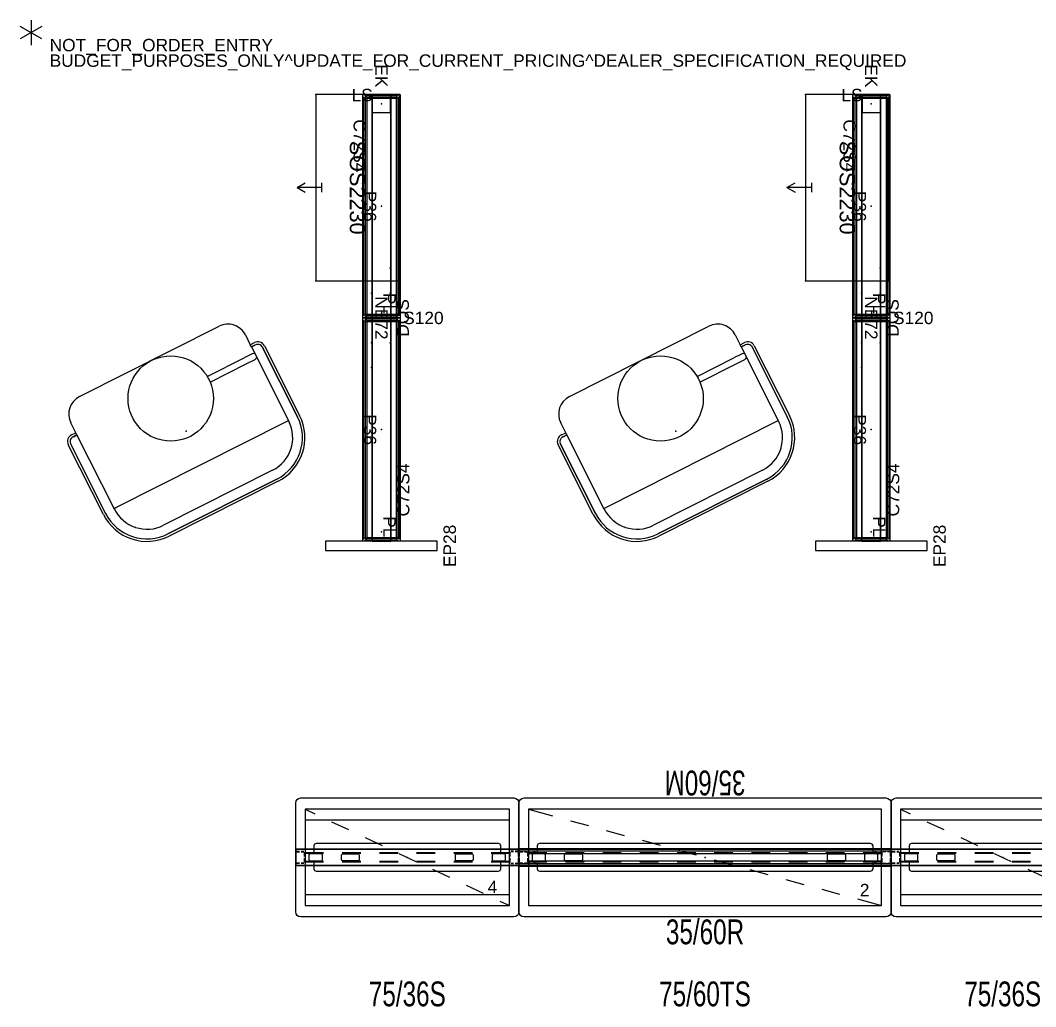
# Model space of a CAD drawing. Header units: inches. Extents: x 0 to 327, y 7 to 302.
# Drawn here: x 0 to 163.7, y 143.2 to 302.2 of the extents above; entities that cross this region are included whole.
import ezdxf
from ezdxf.enums import TextEntityAlignment as Align

# ---------------------------------------------------------------- set-up
doc = ezdxf.new("R2010")
doc.units = ezdxf.units.IN
doc.header["$MEASUREMENT"] = 0
for name, color, linetype in [('A-FURN-ATTRIBUTE-TX', 7, 'Continuous'), ('A-FURN-P-PHWALL', 3, 'Continuous'), ('A-FURN-P-PHWALL-HWP-T', 3, 'Continuous'), ('A-FURN-P-SEAT', 2, 'Continuous'), ('A-FURN-P-SEAT-PROD_NO-T', 2, 'Continuous'), ('A-FURN-P-STORAGE', 6, 'Continuous'), ('A-FURN-P-STORAGE-PROD_NO-T', 6, 'Continuous'), ('A-FURN-P-STORAGE-PROD_NO-TEXT', 6, 'Continuous'), ('A-FURN-P-TILE', 3, 'Continuous'), ('A-FURN-P-TILE-HWP-T', 3, 'Continuous'), ('AFUEL-2D', 5, 'Continuous'), ('AFUEL-2D-TX', 5, 'Continuous'), ('AFUFU-2D-PB', 5, 'Continuous'), ('AFUFU-2D-PB-AC', 2, 'Continuous'), ('AFUFU-2D-PB-AC-TX', 2, 'Continuous'), ('AFUFU-2D-PB-BK', 3, 'Continuous'), ('AFUFU-2D-PB-BK-TX', 3, 'Continuous'), ('AFUFU-2D-PB-CV', 3, 'Continuous'), ('AFUFU-2D-PB-CV-TX', 3, 'Continuous'), ('AFUFU-2D-PB-EP', 3, 'Continuous'), ('AFUFU-2D-PB-EP-TX', 3, 'Continuous'), ('AFUFU-2D-PB-TX', 5, 'Continuous'), ('AFUFU-2D-ST', 3, 'Continuous'), ('AFUFU-2D-ST-TX', 3, 'Continuous'), ('PROP-BONUS-COUNT', 7, 'Continuous'), ('PROP-BONUS-FINISH', 7, 'Continuous'), ('PROP-BONUS-PROD_NO', 7, 'Continuous')]:
    doc.layers.add(name, color=color, linetype=linetype)
doc.styles.get("Standard").update_dxf_attribs({"font": 'arial.ttf'})

# ---------------------------------------------------------------- blocks, each defined once
blk = doc.blocks.new('BBUBBLET')
at = {"layer": 'PROP-BONUS-COUNT'}
for p, q in [((0, 2), (0, -2)), ((1.7321, -1), (-1.7321, 1)), ((1.7321, 1), (-1.7321, -1))]:
    blk.add_line(p, q, dxfattribs=at)
blk.add_point((0, 0), dxfattribs=at)
at = {"layer": 'PROP-BONUS-FINISH'}
blk.add_attdef('FINISH', (3, -5.5), '', height=2, dxfattribs=at)
at = {"layer": 'PROP-BONUS-PROD_NO', "flags": 8}
blk.add_attdef('PROD_NO', (3, -3), '', height=2, dxfattribs=at)
blk = doc.blocks.new('P_HZ110-75602')
at = {"layer": 'A-FURN-P-PHWALL'}
for p, q in [((-30, 8.76), (-29.93, 9.1)), ((-30, -8.76), (-30, 8.76)), ((-29.93, 9.1), (-29.76, 9.34)), ((-29.76, 9.34), (-29.52, 9.5)), ((-29.52, 9.5), (-29.18, 9.58)), ((-29.18, 9.58), (29.18, 9.58)), ((29.18, 9.58), (29.49, 9.52)), ((29.49, 9.52), (29.76, 9.34)), ((29.76, 9.34), (29.95, 9.05)), ((29.95, 9.05), (30, 8.76)), ((30, 8.76), (30, -8.76)), ((-26.97, 2.12), (-27.09, 1.85)), ((-27.09, 1.85), (-27.09, 1.12)), ((-26.69, 2.24), (-26.97, 2.12)), ((26.69, 2.24), (-26.69, 2.24)), ((26.97, 2.12), (26.69, 2.24)), ((27.09, 1.85), (26.97, 2.12)), ((27.09, 1.12), (27.09, 1.85)), ((30, 1.35), (-30, 1.35)), ((30, 1.29), (-30, 1.29)), ((-30, 1.23), (-30, -1.23)), ((-30, 0.16), (-30, 0.83)), ((-29.92, 0.16), (-29.92, 0.81)), ((-29.83, 1), (-29.36, 1)), ((-29.82, 0.92), (-29.36, 0.92)), ((-29.09, 1), (-28.67, 1)), ((-29.09, 0.92), (-28.67, 0.92)), ((-28.58, 0.16), (-28.58, 0.82)), ((-25.5, 0.73), (-28.58, 0.73)), ((-28.58, 0.67), (-25.5, 0.67)), ((-28.5, 0.16), (-28.5, 0.83)), ((-27.8, 0.43), (-27.74, 0.57)), ((-27.8, -0.43), (-27.8, 0.43)), ((-27.74, 0.57), (-27.6, 0.63)), ((-27.6, 0.63), (-25.94, 0.63)), ((-27.09, 1.07), (-27.09, 0.73)), ((-25.94, 0.63), (-25.81, 0.57)), ((-25.81, 0.57), (-25.75, 0.43)), ((-25.75, 0.43), (-25.75, -0.43)), ((-22.63, 0.44), (-22.69, 0.3)), ((-22.69, 0.3), (-22.69, -0.3)), ((-22.49, 0.5), (-22.63, 0.44)), ((-19.5, 0.73), (-22.5, 0.73)), ((-22.5, 0.67), (-19.5, 0.67)), ((-19.88, 0.5), (-22.49, 0.5)), ((-19.74, 0.44), (-19.88, 0.5)), ((-19.69, 0.3), (-19.74, 0.44)), ((-19.69, -0.3), (-19.69, 0.3)), ((-13.5, 0.73), (-16.5, 0.73)), ((-16.5, 0.67), (-13.5, 0.67)), ((-7.5, 0.73), (-10.5, 0.73)), ((-10.5, 0.67), (-7.5, 0.67)), ((-1.5, 0.73), (-4.5, 0.73)), ((-4.5, 0.67), (-1.5, 0.67)), ((4.5, 0.73), (1.5, 0.73)), ((1.5, 0.67), (4.5, 0.67)), ((10.5, 0.73), (7.5, 0.73)), ((7.5, 0.67), (10.5, 0.67)), ((16.5, 0.73), (13.5, 0.73)), ((13.5, 0.67), (16.5, 0.67)), ((22.5, 0.73), (19.5, 0.73)), ((19.5, 0.67), (22.5, 0.67)), ((19.74, 0.44), (19.69, 0.3)), ((19.69, 0.3), (19.69, -0.3)), ((19.88, 0.5), (19.74, 0.44)), ((22.49, 0.5), (19.88, 0.5)), ((22.63, 0.44), (22.49, 0.5)), ((22.69, 0.3), (22.63, 0.44)), ((22.69, -0.3), (22.69, 0.3)), ((28.58, 0.73), (25.5, 0.73)), ((25.5, 0.67), (28.58, 0.67)), ((25.75, 0.43), (25.81, 0.57)), ((25.75, -0.43), (25.75, 0.43)), ((25.81, 0.57), (25.94, 0.63)), ((25.94, 0.63), (27.6, 0.63)), ((27.09, 0.73), (27.09, 1.07)), ((27.6, 0.63), (27.74, 0.57)), ((27.74, 0.57), (27.8, 0.43)), ((27.8, 0.43), (27.8, -0.43)), ((28.5, 0.16), (28.5, 0.83)), ((28.58, 0.16), (28.58, 0.82)), ((29.13, 1), (28.67, 1)), ((29.13, 0.92), (28.67, 0.92)), ((29.83, 1), (29.4, 1)), ((29.82, 0.92), (29.4, 0.92)), ((29.92, 0.16), (29.92, 0.81)), ((30, 0.16), (30, 1.23)), ((30, -0.83), (30, 0.83)), ((-30, -0.83), (-30, -0.12)), ((30, -1.29), (-30, -1.29)), ((30, -1.35), (-30, -1.35)), ((-29.92, -0.81), (-29.92, -0.12)), ((-29.36, -1), (-29.83, -1)), ((-29.36, -0.92), (-29.82, -0.92)), ((-28.67, -0.92), (-29.09, -0.92)), ((-28.67, -1), (-29.09, -1)), ((-28.58, -0.82), (-28.58, -0.12)), ((-25.5, -0.67), (-28.58, -0.67)), ((-28.58, -0.73), (-25.5, -0.73)), ((-28.5, -0.83), (-28.5, -0.12)), ((-27.74, -0.57), (-27.8, -0.43)), ((-27.6, -0.63), (-27.74, -0.57)), ((-25.94, -0.63), (-27.6, -0.63)), ((-27.09, -0.73), (-27.09, -1.07)), ((-27.09, -1.12), (-27.09, -1.85)), ((-25.81, -0.57), (-25.94, -0.63)), ((-25.75, -0.43), (-25.81, -0.57)), ((-22.69, -0.3), (-22.63, -0.44)), ((-22.63, -0.44), (-22.49, -0.5)), ((-19.5, -0.67), (-22.5, -0.67)), ((-22.5, -0.73), (-19.5, -0.73)), ((-22.49, -0.5), (-19.88, -0.5)), ((-19.88, -0.5), (-19.74, -0.44)), ((-19.74, -0.44), (-19.69, -0.3)), ((-13.5, -0.67), (-16.5, -0.67)), ((-16.5, -0.73), (-13.5, -0.73)), ((-7.5, -0.67), (-10.5, -0.67)), ((-10.5, -0.73), (-7.5, -0.73)), ((-1.5, -0.67), (-4.5, -0.67)), ((-4.5, -0.73), (-1.5, -0.73)), ((4.5, -0.67), (1.5, -0.67)), ((1.5, -0.73), (4.5, -0.73)), ((10.5, -0.67), (7.5, -0.67)), ((7.5, -0.73), (10.5, -0.73)), ((16.5, -0.67), (13.5, -0.67)), ((13.5, -0.73), (16.5, -0.73)), ((22.5, -0.67), (19.5, -0.67)), ((19.5, -0.73), (22.5, -0.73)), ((19.69, -0.3), (19.74, -0.44)), ((19.74, -0.44), (19.88, -0.5)), ((19.88, -0.5), (22.49, -0.5)), ((22.49, -0.5), (22.63, -0.44)), ((22.63, -0.44), (22.69, -0.3)), ((28.58, -0.67), (25.5, -0.67)), ((25.5, -0.73), (28.58, -0.73)), ((25.81, -0.57), (25.75, -0.43)), ((25.94, -0.63), (25.81, -0.57)), ((27.6, -0.63), (25.94, -0.63)), ((27.09, -1.07), (27.09, -0.73)), ((27.09, -1.85), (27.09, -1.12)), ((27.74, -0.57), (27.6, -0.63)), ((27.8, -0.43), (27.74, -0.57)), ((28.5, -0.83), (28.5, -0.12)), ((28.58, -0.82), (28.58, -0.12)), ((28.67, -0.92), (29.13, -0.92)), ((28.67, -1), (29.13, -1)), ((29.4, -0.92), (29.82, -0.92)), ((29.4, -1), (29.83, -1)), ((29.92, -0.81), (29.92, -0.12)), ((30, -1.23), (30, -0.12)), ((-27.09, -1.85), (-26.97, -2.12)), ((-26.97, -2.12), (-26.69, -2.24)), ((-26.69, -2.24), (26.69, -2.24)), ((26.69, -2.24), (26.97, -2.12)), ((26.97, -2.12), (27.09, -1.85)), ((-29.93, -9.1), (-30, -8.76)), ((-29.76, -9.34), (-29.93, -9.1)), ((-29.52, -9.5), (-29.76, -9.34)), ((-29.18, -9.58), (-29.52, -9.5)), ((29.18, -9.58), (-29.18, -9.58)), ((29.49, -9.52), (29.18, -9.58)), ((29.76, -9.34), (29.49, -9.52)), ((29.95, -9.05), (29.76, -9.34)), ((30, -8.76), (29.95, -9.05))]:
    blk.add_line(p, q, dxfattribs=at)
blk.add_point((0, 0), dxfattribs=at)
at = {"layer": 'A-FURN-P-PHWALL-HWP-T', "width": 0.7, "flags": 1}
blk.add_attdef('CAPPN', (0, 0), '', height=0.001, dxfattribs=at)
at = {"layer": 'A-FURN-P-PHWALL-HWP-T', "flags": 1}
for tag in ['CAPMG', 'CAPMC', 'CAPQT', 'CAPDH', 'CAPGC']:
    blk.add_attdef(tag, (0, 0), '', height=0.001, dxfattribs=at)
at = {"layer": 'A-FURN-P-PHWALL-HWP-T', "width": 0.7}
blk.add_attdef('CAPTG', text='', height=4, dxfattribs=at).set_placement((0, -24), align=Align.CENTER)
blk = doc.blocks.new('P_HZ120-75361')
at = {"layer": 'A-FURN-P-PHWALL'}
for p, q in [((-18, 8.76), (-17.93, 9.1)), ((-18, -8.76), (-18, 8.76)), ((-17.93, 9.1), (-17.76, 9.34)), ((-17.76, 9.34), (-17.52, 9.5)), ((-17.52, 9.5), (-17.18, 9.58)), ((-17.18, 9.58), (17.18, 9.58)), ((17.18, 9.58), (17.49, 9.52)), ((17.49, 9.52), (17.76, 9.34)), ((17.76, 9.34), (17.95, 9.05)), ((17.95, 9.05), (18, 8.76)), ((18, 8.76), (18, -8.76)), ((-14.97, 2.12), (-15.09, 1.85)), ((-15.09, 1.85), (-15.09, 1.12)), ((-14.69, 2.24), (-14.97, 2.12)), ((14.69, 2.24), (-14.69, 2.24)), ((14.97, 2.12), (14.69, 2.24)), ((15.09, 1.85), (14.97, 2.12)), ((15.09, 1.12), (15.09, 1.85)), ((18, 1.35), (-18, 1.35)), ((18, 1.29), (-18, 1.29)), ((-18, 1.23), (-18, -1.23)), ((-18, 0.16), (-18, 0.83)), ((-17.92, 0.16), (-17.92, 0.81)), ((-17.83, 1), (-17.36, 1)), ((-17.82, 0.92), (-17.36, 0.92)), ((-17.09, 1), (-16.67, 1)), ((-17.09, 0.92), (-16.67, 0.92)), ((-16.58, 0.16), (-16.58, 0.82)), ((-13.5, 0.73), (-16.58, 0.73)), ((-16.58, 0.67), (-13.5, 0.67)), ((-16.5, 0.16), (-16.5, 0.83)), ((-15.8, 0.43), (-15.74, 0.57)), ((-15.8, -0.43), (-15.8, 0.43)), ((-15.74, 0.57), (-15.6, 0.63)), ((-15.6, 0.63), (-13.94, 0.63)), ((-15.09, 1.07), (-15.09, 0.73)), ((-13.94, 0.63), (-13.81, 0.57)), ((-13.81, 0.57), (-13.75, 0.43)), ((-13.75, 0.43), (-13.75, -0.43)), ((-10.63, 0.44), (-10.69, 0.3)), ((-10.69, 0.3), (-10.69, -0.3)), ((-10.49, 0.5), (-10.63, 0.44)), ((-7.5, 0.73), (-10.5, 0.73)), ((-10.5, 0.67), (-7.5, 0.67)), ((-7.88, 0.5), (-10.49, 0.5)), ((-7.74, 0.44), (-7.88, 0.5)), ((-7.69, 0.3), (-7.74, 0.44)), ((-7.69, -0.3), (-7.69, 0.3)), ((-1.5, 0.73), (-4.5, 0.73)), ((-4.5, 0.67), (-1.5, 0.67)), ((4.5, 0.73), (1.5, 0.73)), ((1.5, 0.67), (4.5, 0.67)), ((10.5, 0.73), (7.5, 0.73)), ((7.5, 0.67), (10.5, 0.67)), ((7.74, 0.44), (7.69, 0.3)), ((7.69, 0.3), (7.69, -0.3)), ((7.88, 0.5), (7.74, 0.44)), ((10.49, 0.5), (7.88, 0.5)), ((10.63, 0.44), (10.49, 0.5)), ((10.69, 0.3), (10.63, 0.44)), ((10.69, -0.3), (10.69, 0.3)), ((16.58, 0.73), (13.5, 0.73)), ((13.5, 0.67), (16.58, 0.67)), ((13.75, 0.43), (13.81, 0.57)), ((13.75, -0.43), (13.75, 0.43)), ((13.81, 0.57), (13.94, 0.63)), ((13.94, 0.63), (15.6, 0.63)), ((15.09, 0.73), (15.09, 1.07)), ((15.6, 0.63), (15.74, 0.57)), ((15.74, 0.57), (15.8, 0.43)), ((15.8, 0.43), (15.8, -0.43)), ((16.5, 0.16), (16.5, 0.83)), ((16.58, 0.16), (16.58, 0.82)), ((17.13, 1), (16.67, 1)), ((17.13, 0.92), (16.67, 0.92)), ((17.83, 1), (17.4, 1)), ((17.82, 0.92), (17.4, 0.92)), ((17.92, 0.16), (17.92, 0.81)), ((18, 0.16), (18, 1.23)), ((18, -0.83), (18, 0.83)), ((-18, -0.83), (-18, -0.12)), ((18, -1.29), (-18, -1.29)), ((18, -1.35), (-18, -1.35)), ((-17.92, -0.81), (-17.92, -0.12)), ((-17.36, -1), (-17.83, -1)), ((-17.36, -0.92), (-17.82, -0.92)), ((-16.67, -0.92), (-17.09, -0.92)), ((-16.67, -1), (-17.09, -1)), ((-16.58, -0.82), (-16.58, -0.12)), ((-13.5, -0.67), (-16.58, -0.67)), ((-16.58, -0.73), (-13.5, -0.73)), ((-16.5, -0.83), (-16.5, -0.12)), ((-15.74, -0.57), (-15.8, -0.43)), ((-15.6, -0.63), (-15.74, -0.57)), ((-13.94, -0.63), (-15.6, -0.63)), ((-15.09, -0.73), (-15.09, -1.07)), ((-15.09, -1.12), (-15.09, -1.85)), ((-13.81, -0.57), (-13.94, -0.63)), ((-13.75, -0.43), (-13.81, -0.57)), ((-10.69, -0.3), (-10.63, -0.44)), ((-10.63, -0.44), (-10.49, -0.5)), ((-7.5, -0.67), (-10.5, -0.67)), ((-10.5, -0.73), (-7.5, -0.73)), ((-10.49, -0.5), (-7.88, -0.5)), ((-7.88, -0.5), (-7.74, -0.44)), ((-7.74, -0.44), (-7.69, -0.3)), ((-1.5, -0.67), (-4.5, -0.67)), ((-4.5, -0.73), (-1.5, -0.73)), ((4.5, -0.67), (1.5, -0.67)), ((1.5, -0.73), (4.5, -0.73)), ((10.5, -0.67), (7.5, -0.67)), ((7.5, -0.73), (10.5, -0.73)), ((7.69, -0.3), (7.74, -0.44)), ((7.74, -0.44), (7.88, -0.5)), ((7.88, -0.5), (10.49, -0.5)), ((10.49, -0.5), (10.63, -0.44)), ((10.63, -0.44), (10.69, -0.3)), ((16.58, -0.67), (13.5, -0.67)), ((13.5, -0.73), (16.58, -0.73)), ((13.81, -0.57), (13.75, -0.43)), ((13.94, -0.63), (13.81, -0.57)), ((15.6, -0.63), (13.94, -0.63)), ((15.09, -1.07), (15.09, -0.73)), ((15.09, -1.85), (15.09, -1.12)), ((15.74, -0.57), (15.6, -0.63)), ((15.8, -0.43), (15.74, -0.57)), ((16.5, -0.83), (16.5, -0.12)), ((16.58, -0.82), (16.58, -0.12)), ((16.67, -0.92), (17.13, -0.92)), ((16.67, -1), (17.13, -1)), ((17.4, -0.92), (17.82, -0.92)), ((17.4, -1), (17.83, -1)), ((17.92, -0.81), (17.92, -0.12)), ((18, -1.23), (18, -0.12)), ((-15.09, -1.85), (-14.97, -2.12)), ((-14.97, -2.12), (-14.69, -2.24)), ((-14.69, -2.24), (14.69, -2.24)), ((14.69, -2.24), (14.97, -2.12)), ((14.97, -2.12), (15.09, -1.85)), ((-17.93, -9.1), (-18, -8.76)), ((-17.76, -9.34), (-17.93, -9.1)), ((-17.52, -9.5), (-17.76, -9.34)), ((-17.18, -9.58), (-17.52, -9.5)), ((17.18, -9.58), (-17.18, -9.58)), ((17.49, -9.52), (17.18, -9.58)), ((17.76, -9.34), (17.49, -9.52)), ((17.95, -9.05), (17.76, -9.34)), ((18, -8.76), (17.95, -9.05))]:
    blk.add_line(p, q, dxfattribs=at)
blk.add_point((0, 0), dxfattribs=at)
at = {"layer": 'A-FURN-P-PHWALL-HWP-T', "width": 0.7, "flags": 1}
blk.add_attdef('CAPPN', (0, 0), '', height=0.001, dxfattribs=at)
at = {"layer": 'A-FURN-P-PHWALL-HWP-T', "flags": 1}
for tag in ['CAPMG', 'CAPMC', 'CAPQT', 'CAPDH', 'CAPGC']:
    blk.add_attdef(tag, (0, 0), '', height=0.001, dxfattribs=at)
at = {"layer": 'A-FURN-P-PHWALL-HWP-T', "width": 0.7}
blk.add_attdef('CAPTG', text='', height=4, dxfattribs=at).set_placement((0, -24), align=Align.CENTER)
blk = doc.blocks.new('P_HZ130-3560M')
at = {"layer": 'A-FURN-P-TILE'}
for p, q in [((-29.97, -1.44), (-29.97, -1)), ((-29.97, -1), (29.97, -1)), ((29.97, -1.44), (-29.97, -1.44)), ((-28.46, -0.92), (-28.3, -0.92)), ((-28.36, -0.74), (-28.45, -0.83)), ((-27.67, -0.61), (-28.34, -0.61)), ((-28.34, -0.61), (-28.34, -0.71)), ((-27.67, -0.78), (-27.67, -0.61)), ((-27.32, -0.82), (-27.64, -0.82)), ((27.28, -0.61), (-27.28, -0.61)), ((-27.28, -0.61), (-27.28, -0.78)), ((27.28, -0.78), (27.28, -0.61)), ((27.64, -0.82), (27.32, -0.82)), ((28.34, -0.61), (27.68, -0.61)), ((27.68, -0.61), (27.68, -0.78)), ((28.3, -0.92), (28.46, -0.92)), ((28.45, -0.83), (28.36, -0.74)), ((29.97, -1), (29.97, -1.44))]:
    blk.add_line(p, q, dxfattribs=at)
blk.add_point((0, 0), dxfattribs=at)
at = {"layer": 'A-FURN-P-TILE-HWP-T', "width": 0.7, "flags": 1}
blk.add_attdef('CAPPN', (0, 0), '', height=0.001, dxfattribs=at)
at = {"layer": 'A-FURN-P-TILE-HWP-T', "flags": 1}
for tag in ['CAPMG', 'CAPMC', 'CAPQT', 'CAPDH', 'CAPGC']:
    blk.add_attdef(tag, (0, 0), '', height=0.001, dxfattribs=at)
at = {"layer": 'A-FURN-P-TILE-HWP-T', "width": 0.7}
blk.add_attdef('CAPTG', text='', height=4, dxfattribs=at).set_placement((0, -14), align=Align.CENTER)
blk = doc.blocks.new('P_HZ130-3560R')
at = {"layer": 'A-FURN-P-TILE'}
for p, q in [((-29.97, -1.44), (-29.97, -1)), ((-29.97, -1), (29.97, -1)), ((29.97, -1.44), (-29.97, -1.44)), ((-28.46, -0.92), (-28.3, -0.92)), ((-28.36, -0.74), (-28.45, -0.83)), ((-27.67, -0.61), (-28.34, -0.61)), ((-28.34, -0.61), (-28.34, -0.71)), ((-27.67, -0.78), (-27.67, -0.61)), ((-27.32, -0.82), (-27.64, -0.82)), ((27.28, -0.61), (-27.28, -0.61)), ((-27.28, -0.61), (-27.28, -0.78)), ((27.28, -0.78), (27.28, -0.61)), ((27.64, -0.82), (27.32, -0.82)), ((28.34, -0.61), (27.68, -0.61)), ((27.68, -0.61), (27.68, -0.78)), ((28.3, -0.92), (28.46, -0.92)), ((28.45, -0.83), (28.36, -0.74)), ((29.97, -1), (29.97, -1.44))]:
    blk.add_line(p, q, dxfattribs=at)
blk.add_point((0, 0), dxfattribs=at)
at = {"layer": 'A-FURN-P-TILE-HWP-T', "width": 0.7, "flags": 1}
blk.add_attdef('CAPPN', (0, 0), '', height=0.001, dxfattribs=at)
at = {"layer": 'A-FURN-P-TILE-HWP-T', "flags": 1}
for tag in ['CAPMG', 'CAPMC', 'CAPQT', 'CAPDH', 'CAPGC']:
    blk.add_attdef(tag, (0, 0), '', height=0.001, dxfattribs=at)
at = {"layer": 'A-FURN-P-TILE-HWP-T', "width": 0.7}
blk.add_attdef('CAPTG', text='', height=4, dxfattribs=at).set_placement((0, -14), align=Align.CENTER)
blk = doc.blocks.new('P_HZ150-60L')
at = {"layer": 'A-FURN-P-STORAGE'}
for p, q in [((28.46, 7.76), (-28.46, 7.76)), ((-28.46, 7.76), (-28.46, -7.76)), ((-28.46, 7.76), (-24.6, 6.7)), ((28.46, -7.76), (28.46, 7.76)), ((-21.71, 5.92), (-18.81, 5.13)), ((-15.92, 4.34), (-13.03, 3.55)), ((-10.13, 2.76), (-7.24, 1.97)), ((-4.34, 1.18), (-1.45, 0.39)), ((1.45, -0.39), (4.34, -1.18)), ((7.24, -1.97), (10.13, -2.76)), ((13.03, -3.55), (15.92, -4.34)), ((18.81, -5.13), (21.71, -5.92)), ((-28.46, -7.76), (28.46, -7.76)), ((24.6, -6.7), (28.46, -7.76))]:
    blk.add_line(p, q, dxfattribs=at)
blk.add_point((0, 0), dxfattribs=at)
at = {"layer": 'A-FURN-P-STORAGE-PROD_NO-T'}
blk.add_attdef('CAPTG', (-11, 11), '', height=2.5, dxfattribs=at)
at = {"layer": 'A-FURN-P-STORAGE-PROD_NO-T', "flags": 1}
for tag in ['CAPPN', 'CAPMG', 'CAPMC', 'CAPQT', 'CAPDH', 'CAPGC']:
    blk.add_attdef(tag, (0, 0), '', height=0.001, dxfattribs=at)
at = {"layer": 'A-FURN-P-STORAGE-PROD_NO-TEXT'}
blk.add_text('2', height=2, dxfattribs=at).set_placement((24.96, -6.26))
blk = doc.blocks.new('P_HZ160-36L')
at = {"layer": 'A-FURN-P-STORAGE'}
for p, q in [((-16.46, 7.76), (-16.46, -7.76)), ((16.46, 7.76), (-16.46, 7.76)), ((-16.46, 7.76), (-14.93, 7.03)), ((16.46, -7.76), (16.46, 7.76)), ((-16.46, 5.98), (-16.46, -5.98)), ((16.46, 5.98), (-16.46, 5.98)), ((-12.21, 5.75), (-9.5, 4.48)), ((16.46, -5.98), (16.46, 5.98)), ((-6.78, 3.2), (-4.07, 1.92)), ((-1.36, 0.64), (1.36, -0.64)), ((4.07, -1.92), (6.78, -3.2)), ((9.5, -4.48), (12.21, -5.75)), ((-16.46, -5.98), (16.46, -5.98)), ((-16.46, -7.76), (16.46, -7.76)), ((14.93, -7.03), (16.46, -7.76))]:
    blk.add_line(p, q, dxfattribs=at)
blk.add_point((0, 0), dxfattribs=at)
at = {"layer": 'A-FURN-P-STORAGE-PROD_NO-T'}
blk.add_attdef('CAPTG', (-11, 11), '', height=2.5, dxfattribs=at)
at = {"layer": 'A-FURN-P-STORAGE-PROD_NO-T', "flags": 1}
for tag in ['CAPPN', 'CAPMG', 'CAPMC', 'CAPQT', 'CAPDH', 'CAPGC']:
    blk.add_attdef(tag, (0, 0), '', height=0.001, dxfattribs=at)
at = {"layer": 'A-FURN-P-STORAGE-PROD_NO-TEXT'}
blk.add_text('4', height=2, dxfattribs=at).set_placement((12.96, -5.76))
blk = doc.blocks.new('P_NOPUL61OCSRB')
at = {"layer": 'A-FURN-P-SEAT'}
for p, q in [((-5.98, 17.94), (6.62, 17.94)), ((6.62, 17.54), (-5.98, 17.54)), ((-5.98, 17.54), (6.62, 17.54)), ((7.41, 15.97), (7.41, 16.62)), ((7.41, 16.62), (7.41, 15.97)), ((7.8, 16.76), (7.8, 15.97)), ((-6.09, 15.97), (-5.98, 15.97)), ((-5.98, 15.97), (7.41, 15.97)), ((-5.86, 15.97), (-5.86, 15.62)), ((-5.86, 15.62), (-5.86, -15.17)), ((7.41, 15.97), (7.8, 15.97)), ((7.8, 15.97), (9.58, 15.97)), ((12.73, 12.82), (12.73, -12.38)), ((-13.85, -9.62), (-13.85, 10.06)), ((-13.46, 10.06), (-13.46, -9.62)), ((-13.46, -9.62), (-13.46, 10.06)), ((-11.88, -9.62), (-11.88, 10.06)), ((5.34, -7.03), (5.34, -13.68)), ((6.34, -7.03), (6.34, -13.68)), ((5.34, -13.68), (5.34, -15.14)), ((6.34, -15.14), (6.34, -13.68)), ((-6.09, -15.52), (-5.98, -15.52)), ((7.41, -15.53), (-5.98, -15.53)), ((-5.86, -15.17), (-5.86, -15.53)), ((7.41, -16.17), (7.41, -15.53)), ((7.41, -15.53), (7.8, -15.53)), ((7.41, -15.53), (7.41, -16.17)), ((9.58, -15.53), (7.8, -15.53)), ((7.8, -15.53), (7.8, -16.31)), ((-5.98, -17.1), (6.62, -17.1)), ((6.62, -17.1), (-5.98, -17.1)), ((6.62, -17.49), (-5.98, -17.49))]:
    blk.add_line(p, q, dxfattribs=at)
blk.add_circle((5.84, -0.17), 6.88, dxfattribs=at)
for centre, radius, start, end in [((-5.98, 10.06), 7.87, 90, 180), ((-5.98, 10.06), 7.48, 90, 180), ((-5.98, 10.06), 7.48, 90, 180), ((6.62, 16.76), 1.18, 41.8103, 90), ((6.62, 16.84), 0.706, 52.8498, 89.5324), ((6.54, 16.73), 0.836, 33.9923, 53.179), ((6.41, 16.64), 0.998, 8.1795, 34.1782), ((6.3, 16.62), 1.11, 0.1082, 8.5486), ((6.62, 16.76), 1.18, 359.9969, 41.8134), ((-5.98, 10.06), 5.91, 90, 180), ((9.58, 12.82), 3.15, 0, 90), ((-6.23, 10.32), 5.54, 133.2688, 134.9703), ((-5.98, -9.62), 7.87, 180, 270), ((-5.98, -9.62), 7.48, 180, 270), ((-5.98, -9.62), 7.48, 180, 270), ((-5.98, -9.62), 5.91, 180, 270), ((9.58, -12.38), 3.15, 270, 0), ((-6.33, -9.98), 5.41, 225.0086, 226.7524), ((5.84, -15.14), 0.5, 180, 229.7985), ((5.84, -15.14), 0.5, 310.2015, 0), ((6.36, -16.18), 1.05, 331.4913, 0.2168), ((6.62, -16.31), 1.18, 318.1918, 359.9979), ((6.62, -16.43), 0.671, 270.007, 278.4255), ((6.62, -16.31), 1.18, 270, 318.1897), ((6.61, -16.37), 0.73, 278.9668, 309.9088), ((6.5, -16.25), 0.891, 310.0937, 331.2579)]:
    blk.add_arc(centre, radius, start, end, dxfattribs=at)
blk.add_point((0, 0), dxfattribs=at)
at = {"layer": 'A-FURN-P-SEAT-PROD_NO-T', "flags": 1}
for tag in ['CAPPN', 'CAPMG', 'CAPMC', 'CAPQT', 'CAPDH', 'CAPGC']:
    blk.add_attdef(tag, (0, 0), '', height=0.001, dxfattribs=at)
at = {"layer": 'A-FURN-P-SEAT-PROD_NO-T'}
blk.add_attdef('CAPTG', (2, -4), '', height=2.5, dxfattribs=at)
blk = doc.blocks.new('P_YNFSOS2230V')
at = {"layer": 'AFUFU-2D-ST'}
for p, q in [((30, 0), (0, 0)), ((0, 0), (0, -13.5)), ((30, -13.5), (30, 0)), ((15.75, -12.5), (14.25, -12.5)), ((15, -12.5), (15, -16.5)), ((0, -13.5), (30, -13.5)), ((15, -16.5), (14.25, -15.2)), ((15, -16.5), (15.75, -15.2))]:
    blk.add_line(p, q, dxfattribs=at)
for p in [(0, 0), (30, 0), (0, -13.5), (30, -13.5)]:
    blk.add_point(p, dxfattribs=at)
at = {"layer": 'AFUFU-2D-ST-TX', "flags": 1}
for tag in ['CAPPN', 'CAPMG', 'CAPMC', 'CAPQT', 'CAPDH', 'CAPGC']:
    blk.add_attdef(tag, (0, 0), '', height=0.001, dxfattribs=at)
at = {"layer": 'AFUFU-2D-ST-TX'}
blk.add_attdef('CAPTG', text='', height=2.5, dxfattribs=at).set_placement((15, -6.75), align=Align.MIDDLE_CENTER)
blk = doc.blocks.new('P_YNRLCS120')
at = {"layer": 'AFUEL-2D'}
blk.add_line((0, 0), (1.5, 0), dxfattribs=at)
blk.add_point((0, 0), dxfattribs=at)
at = {"layer": 'AFUEL-2D-TX', "flags": 1}
for tag in ['CAPPN', 'CAPMG', 'CAPMC', 'CAPQT', 'CAPDH', 'CAPGC']:
    blk.add_attdef(tag, (0, 0), '', height=0.001, dxfattribs=at)
at = {"layer": 'AFUEL-2D-TX'}
blk.add_attdef('CAPTG', text='', height=2, dxfattribs=at).set_placement((2, 0), align=Align.MIDDLE_LEFT)
blk = doc.blocks.new('P_YNABP36')
at = {"layer": 'AFUFU-2D-PB-AC'}
for p, q in [((-18, 3), (18, 3)), ((-18, -3), (-18, 3)), ((18, 3), (18, -3)), ((18, -3), (-18, -3))]:
    blk.add_line(p, q, dxfattribs=at)
blk.add_point((0, 0), dxfattribs=at)
at = {"layer": 'AFUFU-2D-PB-AC-TX', "flags": 1}
for tag in ['CAPPN', 'CAPMG', 'CAPMC', 'CAPQT', 'CAPDH', 'CAPGC']:
    blk.add_attdef(tag, (0, 0), '', height=0.001, dxfattribs=at)
at = {"layer": 'AFUFU-2D-PB-AC-TX'}
blk.add_attdef('CAPTG', text='', height=2, dxfattribs=at).set_placement((0, -0.85), align=Align.TOP_CENTER)
blk = doc.blocks.new('YNABPL36')
at = {"layer": 'AFUFU-2D-PB-AC'}
for p, q in [((-17.91, 2.66), (-17.91, -2.66)), ((-17.88, -2.66), (-17.88, 2.66)), ((-17.88, 2.66), (-17.63, 2.38)), ((17.66, 2.91), (-17.66, 2.91)), ((-17.66, 2.88), (17.66, 2.88)), ((-17.66, 2.88), (-17.38, 2.63)), ((-17.63, 2.38), (-17.38, 2.38)), ((-17.63, -2.38), (-17.63, 2.38)), ((-17.38, 2.63), (-17.38, 2.38)), ((-17.38, 2.63), (17.38, 2.63)), ((-17.38, 2.38), (-17.38, -2.38)), ((-17.38, 2.38), (17.38, 2.38)), ((17.66, 2.88), (17.38, 2.63)), ((17.38, 2.63), (17.38, 2.38)), ((17.63, 2.38), (17.38, 2.38)), ((17.38, -2.38), (17.38, 2.38)), ((17.88, 2.66), (17.63, 2.38)), ((17.63, 2.38), (17.63, -2.38)), ((17.88, 2.66), (17.88, -2.66)), ((17.91, -2.66), (17.91, 2.66)), ((-17.88, -2.66), (-17.63, -2.38)), ((-17.66, -2.88), (-17.38, -2.63)), ((17.66, -2.88), (-17.66, -2.88)), ((-17.66, -2.91), (17.66, -2.91)), ((-17.63, -2.38), (-17.38, -2.38)), ((-17.38, -2.63), (-17.38, -2.38)), ((-17.38, -2.38), (17.38, -2.38)), ((-17.38, -2.63), (17.38, -2.63)), ((17.63, -2.38), (17.38, -2.38)), ((17.38, -2.63), (17.38, -2.38)), ((17.66, -2.88), (17.38, -2.63)), ((17.88, -2.66), (17.63, -2.38))]:
    blk.add_line(p, q, dxfattribs=at)
for centre, start, end in [((-17.38, 2.38), 90, 180), ((17.38, 2.38), 360, 90), ((-17.38, -2.38), 180, 270), ((17.38, -2.38), 270, 0)]:
    blk.add_arc(centre, 0.248, start, end, dxfattribs=at)
blk.add_point((0, 0), dxfattribs=at)
blk = doc.blocks.new('YNABPL_PLANVIEW_YNABPL_____WIDTH_____36')
blk.add_blockref('YNABPL36', (0, 0))
blk = doc.blocks.new('P_YNABPL_____XI_____XO_____WIDTH_____36')
blk.add_blockref('YNABPL_PLANVIEW_YNABPL_____WIDTH_____36', (0, 0))
at = {"layer": 'A-FURN-ATTRIBUTE-TX', "flags": 1}
for tag in ['CAPPN', 'CAPMG', 'CAPMC', 'CAPQT', 'CAPDH']:
    blk.add_attdef(tag, (0, 0), '', height=0.001, dxfattribs=at)
at = {"layer": 'AFUFU-2D-PB-AC-TX'}
blk.add_attdef('CAPTG', text='', height=2, dxfattribs=at).set_placement((17.38, 2.28), align=Align.TOP_RIGHT)
blk = doc.blocks.new('P_YNB72')
at = {"layer": 'AFUFU-2D-PB'}
for p, q in [((0, 1.5), (0, -1.5)), ((72, 1.5), (0, 1.5)), ((72, -1.5), (72, 1.5)), ((0, -1.5), (72, -1.5))]:
    blk.add_line(p, q, dxfattribs=at)
for p in [(0, 0), (1.5, 0), (36, 0), (70.5, 0), (72, 0)]:
    blk.add_point(p, dxfattribs=at)
at = {"layer": 'AFUFU-2D-PB-TX', "flags": 1}
for tag in ['CAPPN', 'CAPMG', 'CAPMC', 'CAPQT', 'CAPDH', 'CAPGC']:
    blk.add_attdef(tag, (0, 0), '', height=0.001, dxfattribs=at)
at = {"layer": 'AFUFU-2D-PB-TX'}
blk.add_attdef('CAPTG', text='', height=2, dxfattribs=at).set_placement((36, 0), align=Align.MIDDLE_CENTER)
blk = doc.blocks.new('P_YNC72S4')
at = {"layer": 'AFUFU-2D-PB-CV'}
blk.add_line((72, -1.5), (0, -1.5), dxfattribs=at)
for p in [(0, 0), (36, 0), (72, 0), (32, -1.5), (36, -1.5), (40, -1.5), (44, -1.5)]:
    blk.add_point(p, dxfattribs=at)
at = {"layer": 'AFUFU-2D-PB-CV-TX', "flags": 1}
for tag in ['CAPPN', 'CAPMG', 'CAPMC', 'CAPQT', 'CAPDH', 'CAPGC']:
    blk.add_attdef(tag, (0, 0), '', height=0.001, dxfattribs=at)
at = {"layer": 'AFUFU-2D-PB-CV-TX'}
blk.add_attdef('CAPTG', text='', height=2, dxfattribs=at).set_placement((4, -2.5), align=Align.TOP_LEFT)
blk = doc.blocks.new('P_YNFBEK')
at = {"layer": 'AFUFU-2D-PB-BK'}
for p, q in [((0, 1.43), (0, -1.43)), ((0, 1.43), (2.97, 1.43)), ((2.97, 1.43), (2.97, -1.43)), ((2.97, -1.43), (0, -1.43))]:
    blk.add_line(p, q, dxfattribs=at)
blk.add_point((0, 0), dxfattribs=at)
at = {"layer": 'AFUFU-2D-PB-BK-TX'}
blk.add_attdef('CAPTG', text='', height=2, dxfattribs=at).set_placement((-1.15, 0), align=Align.MIDDLE_RIGHT)
at = {"layer": 'AFUFU-2D-PB-BK-TX', "flags": 1}
for tag in ['CAPPN', 'CAPMG', 'CAPMC', 'CAPQT', 'CAPDH', 'CAPGC']:
    blk.add_attdef(tag, (0, 0), '', height=0.001, dxfattribs=at)
blk = doc.blocks.new('P_YNFBLS')
at = {"layer": 'AFUFU-2D-PB'}
blk.add_point((0, 0), dxfattribs=at)
at = {"layer": 'AFUFU-2D-PB-TX'}
blk.add_attdef('CAPTG', text='', height=2, dxfattribs=at).set_placement((-1.15, 0), align=Align.MIDDLE_RIGHT)
at = {"layer": 'AFUFU-2D-PB-TX', "flags": 1}
for tag in ['CAPPN', 'CAPMG', 'CAPMC', 'CAPQT', 'CAPDH', 'CAPGC']:
    blk.add_attdef(tag, (0, 0), '', height=0.001, dxfattribs=at)
blk = doc.blocks.new('P_YNRLCDOS')
at = {"layer": 'AFUFU-2D-PB-CV'}
for p in [(-8, 1.5), (-4, 1.5), (0, 1.5), (0, 0), (4, 1.5), (-4, -1.5), (0, -1.5), (4, -1.5), (8, -1.5)]:
    blk.add_point(p, dxfattribs=at)
at = {"layer": 'AFUFU-2D-PB-CV-TX', "flags": 1}
for tag in ['CAPPN', 'CAPMG', 'CAPMC', 'CAPQT', 'CAPDH', 'CAPGC']:
    blk.add_attdef(tag, (0, 0), '', height=0.001, dxfattribs=at)
at = {"layer": 'AFUFU-2D-PB-CV-TX'}
blk.add_attdef('CAPTG', text='', height=2, dxfattribs=at).set_placement((0, -3.5), align=Align.MIDDLE_CENTER)
blk = doc.blocks.new('P_YNSEPC28')
at = {"layer": 'AFUFU-2D-PB-EP'}
for p, q in [((0, 9), (-1.5, 9)), ((-1.5, 9), (-1.5, -9)), ((0, -9), (0, 9)), ((-1.5, -9), (0, -9))]:
    blk.add_line(p, q, dxfattribs=at)
blk.add_point((0, 0), dxfattribs=at)
at = {"layer": 'AFUFU-2D-PB-EP-TX', "flags": 1}
for tag in ['CAPPN', 'CAPMG', 'CAPMC', 'CAPQT', 'CAPDH', 'CAPGC']:
    blk.add_attdef(tag, (0, 0), '', height=0.001, dxfattribs=at)
at = {"layer": 'AFUFU-2D-PB-EP-TX'}
blk.add_attdef('CAPTG', text='', height=2, dxfattribs=at).set_placement((-0.75, -10), align=Align.TOP_CENTER)

msp = doc.modelspace()

# ---------------------------------------------------------------- block references
for name, p, values in [('BBUBBLET', (1.73, 300.22), {'PROD_NO': 'NOT_FOR_ORDER_ENTRY', 'FINISH': 'BUDGET_PURPOSES_ONLY^ UPDATE_FOR_CURRENT_PRICING^ DEALER_SPECIFICATION_REQUIRED'}), ('BBUBBLET', (1.73, 300.22), {'PROD_NO': 'NOT_FOR_ORDER_ENTRY', 'FINISH': 'BUDGET_PURPOSES_ONLY^ UPDATE_FOR_CURRENT_PRICING^ DEALER_SPECIFICATION_REQUIRED'}), ('P_YNFBLS', (57.97, 290.17), {'CAPTG': 'LS'}), ('P_YNFBLS', (136.95, 290.17), {'CAPTG': 'LS'}), ('P_YNRLCS120', (59.73, 254.25), {'CAPTG': 'S120'}), ('P_YNRLCS120', (138.71, 254.25), {'CAPTG': 'S120'}), ('P_HZ120-75361', (62.4, 167.29), {'CAPTG': '75/36S'}), ('P_HZ110-75602', (110.4, 167.29), {'CAPTG': '75/60TS'}), ('P_HZ120-75361', (158.4, 167.29), {'CAPTG': '75/36S'}), ('P_HZ130-3560R', (110.4, 167.29), {'CAPTG': '35/60R'})]:
    msp.add_blockref(name, p).add_auto_attribs(values)
for name, p, rotation, values in [('P_YNFBEK', (58.23, 290.25), 270, {'CAPTG': 'EK'}), ('P_YNFBEK', (137.21, 290.25), 270, {'CAPTG': 'EK'}), ('P_YNFSOS2230V', (61.13, 290.25), 270, {'CAPTG': 'SOS2230'}), ('P_YNC72S4', (58.23, 290.25), 270, {'CAPTG': 'C72S4'}), ('P_YNABP36', (58.23, 272.25), 270, {'CAPTG': 'P36'}), ('P_YNABPL_____XI_____XO_____WIDTH_____36', (58.23, 272.25), 270, {'CAPTG': 'PL'}), ('P_YNB72', (58.23, 290.25), 270, {'CAPTG': 'NB72'}), ('P_YNC72S4', (58.23, 218.25), 90, {'CAPTG': 'C72S4'}), ('P_YNFSOS2230V', (140.11, 290.25), 270, {'CAPTG': 'SOS2230'}), ('P_YNC72S4', (137.21, 290.25), 270, {'CAPTG': 'C72S4'}), ('P_YNABP36', (137.21, 272.25), 270, {'CAPTG': 'P36'}), ('P_YNABPL_____XI_____XO_____WIDTH_____36', (137.21, 272.25), 270, {'CAPTG': 'PL'}), ('P_YNB72', (137.21, 290.25), 270, {'CAPTG': 'NB72'}), ('P_YNC72S4', (137.21, 218.25), 90, {'CAPTG': 'C72S4'}), ('P_YNRLCDOS', (58.15, 254.25), 90, {'CAPTG': 'DOS'}), ('P_YNRLCDOS', (137.13, 254.25), 90, {'CAPTG': 'DOS'}), ('P_YNABP36', (58.23, 236.25), 270, {'CAPTG': 'P36'}), ('P_YNABPL_____XI_____XO_____WIDTH_____36', (58.23, 236.25), 270, {'CAPTG': 'PL'}), ('P_YNABP36', (137.21, 236.25), 270, {'CAPTG': 'P36'}), ('P_YNABPL_____XI_____XO_____WIDTH_____36', (137.21, 236.25), 270, {'CAPTG': 'PL'}), ('P_YNSEPC28', (58.23, 218.25), 90, {'CAPTG': 'EP28'}), ('P_YNSEPC28', (137.21, 218.25), 90, {'CAPTG': 'EP28'}), ('P_HZ130-3560M', (110.4, 167.29), 180, {'CAPTG': '35/60M'})]:
    msp.add_blockref(name, p, dxfattribs=dict(rotation=rotation)).add_auto_attribs(values)
at = {"rotation": 116.7520789597006}
for p in [(26.73, 235.97), (105.71, 235.97)]:
    msp.add_blockref('P_NOPUL61OCSRB', p, dxfattribs=at)
for name, p in [('P_HZ160-36L', (62.4, 167.29)), ('P_HZ150-60L', (110.4, 167.29)), ('P_HZ160-36L', (158.4, 167.29))]:
    msp.add_blockref(name, p)

doc.saveas('drawing.dxf')
